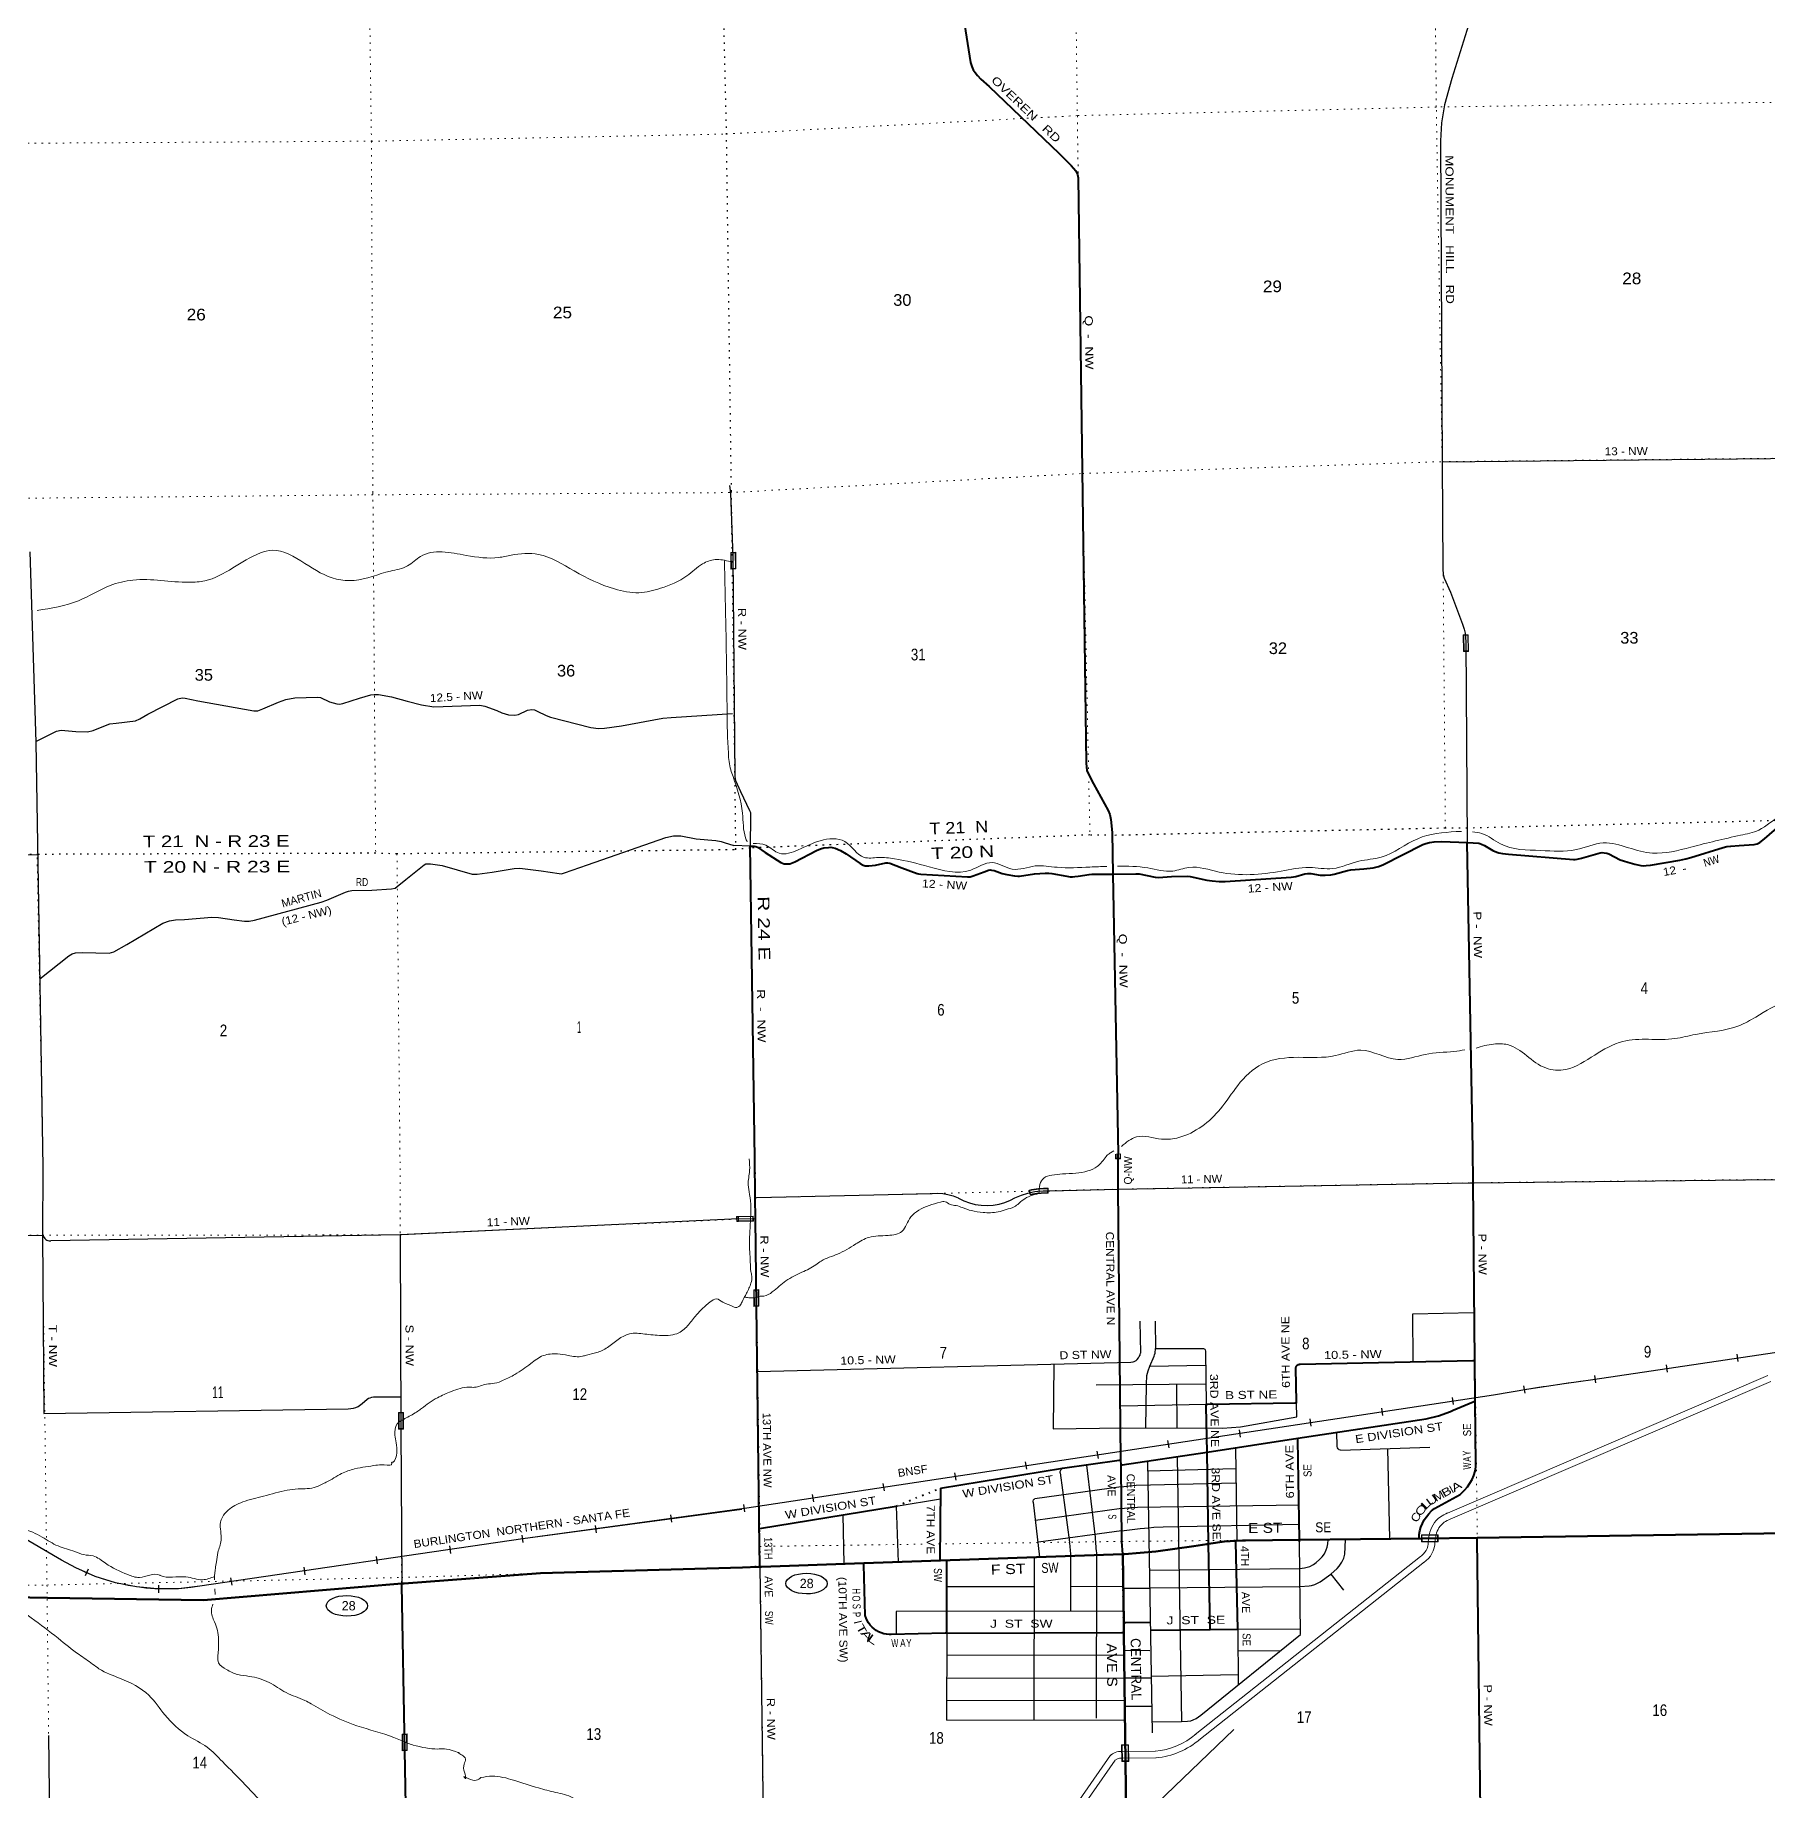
# Model space of a CAD drawing. Header units: feet. Extents: x 248627 to 501257, y -181930 to 5472.
# Drawn here: x 270302 to 296283, y -99428 to -73098 of the extents above; entities that cross this region are included whole.
import ezdxf
from ezdxf.enums import TextEntityAlignment as Align

# ---------------------------------------------------------------- set-up
doc = ezdxf.new("R2010")
doc.units = ezdxf.units.FT
doc.header["$LTSCALE"] = 70
doc.linetypes.add('DOTTED', pattern=[1.5, 0.3, -1.2])
for name, color, linetype, lineweight in [('17', 7, 'Continuous', 25), ('23', 7, 'Continuous', 70), ('26', 7, 'Continuous', 40), ('27', 7, 'Continuous', 40), ('29', 7, 'Continuous', 25), ('31', 7, 'Continuous', 13), ('34', 7, 'Continuous', 25), ('39', 7, 'Continuous', 13), ('59', 7, 'Continuous', 13), ('6', 7, 'DOTTED', 25), ('61', 7, 'Continuous', 13), ('7', 7, 'DOTTED', 13)]:
    doc.layers.add(name, color=color, linetype=linetype, lineweight=lineweight)
doc.layers.add('30', color=7, linetype='Continuous')

msp = doc.modelspace()

# ---------------------------------------------------------------- linework, layer by layer
at = {"layer": '17'}
for centre in [(281867.62, -96318.67), (274976.97, -96652.49)]:
    msp.add_ellipse(centre, major_axis=(-309.24, 1), ratio=0.500121, dxfattribs=at)
at = {"layer": '23'}
for p, q in [((291924.54, -95633.9), (297257.02, -95552.39)), ((282728.51, -96012.8), (286612.86, -95878.69)), ((286625.59, -96902.9), (286612.86, -95878.69)), ((286627.45, -97053.03), (286625.59, -96902.9))]:
    msp.add_line(p, q, dxfattribs=at)
for points in [[(286612.86, -95878.69), (286634.92, -95877.93), (287106.15, -95836.66), (287673.55, -95755.69), (287869.01, -95727.73), (287896.94, -95723.31)], [(287896.94, -95723.31), (288134.89, -95685.64), (288305.55, -95676.71)], [(288305.55, -95676.71), (288403.72, -95671.57), (288450.31, -95672), (289260.9, -95663.11)], [(289260.9, -95663.11), (291089.12, -95643.06), (291924.54, -95633.9)], [(275797.89, -96319.73), (275834.25, -96316.69), (277879.99, -96165.26), (280909, -96078.18)], [(280909, -96078.18), (281143.76, -96067.51), (281173.05, -96066.5)], [(281173.05, -96066.5), (281193.76, -96065.78), (282728.51, -96012.8)], [(265182.44, -96405.54), (269959.07, -96520.69), (270485.88, -96533.39), (272826.62, -96568.35), (275797.89, -96319.73)], [(286676.86, -101030.06), (286651.48, -98987.16), (286627.45, -97053.03)]]:
    msp.add_lwpolyline(points, dxfattribs=at)
at = {"layer": '26'}
for p, q in [((281093.59, -89945.27), (281024.79, -85260.99)), ((286462.34, -85680.09), (286540.15, -89875.61)), ((281098.92, -90531.73), (281093.59, -89945.27)), ((286539.58, -90404.3), (286540.08, -89939.95)), ((286540.08, -89939.95), (286540.15, -89877.12)), ((281101.76, -90843.91), (281098.92, -90531.73)), ((281118.7, -92160.64), (281101.76, -90843.91)), ((287896.94, -95723.31), (287873.53, -94346.09)), ((283878.36, -94885.96), (283867.67, -95971.55)), ((281161.59, -95493.76), (283213.29, -95156.77)), ((289261.41, -95693.26), (289260.9, -95663.11)), ((283972.28, -97061.37), (283970.45, -95970.81)), ((287023.68, -97018.24), (287918.77, -97007.53))]:
    msp.add_line(p, q, dxfattribs=at)
at = {"layer": '26', "linetype": 'DOTTED'}
msp.add_line((283213.29, -95156.77), (283878.36, -94885.96), dxfattribs=at)
at = {"layer": '26'}
for points in [[(284121.45, -72205.18), (284329.07, -73508.8), (284348.92, -73569.07), (284368.76, -73617.28), (284397.1, -73656.98), (284430.55, -73703.64), (284479.29, -73756.23), (284604.13, -73868.9), (285658.06, -74874.27), (285838.21, -75052.18), (285906.23, -75131.58), (285932.79, -75186.07), (285940.24, -75238.25), (286062.56, -84016.71), (286072.46, -84127.37), (286092.35, -84170.8), (286172.66, -84323.87), (286389.99, -84723.3), (286415.15, -84787.06), (286430.04, -84861.61), (286450.13, -85055.57), (286462.34, -85680.09)], [(291776.94, -85205.42), (291948.4, -85217.26), (291966.1, -85221.6), (291988.51, -85229.08), (292035.52, -85252.36), (292157.87, -85325.02), (292220.25, -85352.61), (292250.02, -85362.4), (292303.57, -85372.37), (292393.96, -85382.54), (293366.38, -85460.37), (293391.32, -85460.22), (293423.7, -85456.48), (293487.07, -85442.68), (293768.13, -85360.47), (293796.04, -85356.8), (293828.42, -85359.29), (293867.02, -85365.52), (293883.21, -85370.5), (293899.34, -85376.87), (294069.77, -85463.22), (294117.95, -85482.02), (294183.95, -85501.96), (294286.28, -85528.83), (294376.96, -85548.06), (294410.59, -85553.05), (294455.89, -85552.78), (294522.66, -85546.82), (294962.65, -85469.62), (295051.29, -85450.25), (295129.39, -85429.17), (295611.05, -85282.66), (295667.35, -85267.09), (295728.11, -85258.98), (295850.56, -85252.6), (296078.04, -85233.51), (296120.37, -85225.34), (296142.79, -85216.62), (296160.22, -85205.41), (296234.14, -85150.93), (296491.46, -84925.05)], [(281024.79, -85260.99), (281083.56, -85258.54), (281106.85, -85264.13), (281132.26, -85274.91), (281249.31, -85354.92), (281481.13, -85502.94), (281534.26, -85523.16), (281555.68, -85526.89), (281590.13, -85526.89), (281617.14, -85525.03), (281643.22, -85517.57), (281695.23, -85494.62), (282018.82, -85323.39), (282075.29, -85301.4), (282127.43, -85286.49), (282198.2, -85279.04), (282233.59, -85277.18), (282252.3, -85278.52), (282296.91, -85292.08), (282375.13, -85325.63), (282464.74, -85374.7), (282674.05, -85519.43), (282718.75, -85545.52), (282748.54, -85552.98), (282778.34, -85556.7), (282802.55, -85556.7), (282903.26, -85544.68), (283055.84, -85510.11), (283074.46, -85510.11), (283088.52, -85512.83), (283117.29, -85517.57), (283298.39, -85584.95), (283524.75, -85670.81), (283548.44, -85675.97), (283580.1, -85681.56), (284282.22, -85720.7), (284322.36, -85719.07), (284366.96, -85707.66), (284532.97, -85646.53), (284597.9, -85621.93), (284622.11, -85616.34), (284640.73, -85618.21), (284679.84, -85627.52), (284800.34, -85669.28), (284869.81, -85685.29), (284985.27, -85707.66), (285037.42, -85709.52), (285062.06, -85710.23), (285287.73, -85677.57), (285444.35, -85662.93), (285499.68, -85663.27), (285544.92, -85668.52), (285771.68, -85712.05), (285819.16, -85717.91), (285857.8, -85718.84), (285889.93, -85716.98), (285943.49, -85710.6), (286106.43, -85685.3), (286146.98, -85680.4), (286462.34, -85680.09)], [(286462.34, -85680.09), (286807.88, -85673.15), (286854.64, -85675.98), (287094.89, -85726.29), (287146.79, -85730.62), (287342.57, -85716.65), (287574.86, -85707.96), (287622.88, -85713.26), (287871.43, -85770.31), (287950.66, -85782.21), (288056.81, -85791.52), (288146.79, -85788.88), (289135.96, -85726.82), (289204.05, -85715.13), (289341.87, -85676), (289384.7, -85668.54), (289427.54, -85670.4), (289571.88, -85693.95), (289602.6, -85696.49), (289643.57, -85696.49), (289729.24, -85689.04), (289781.84, -85681.7), (289980.67, -85623.82), (290026.95, -85614.5), (290222.72, -85600.52), (290363.39, -85584.68), (290406.22, -85575.37), (290442.24, -85563.97), (290506.79, -85538.1), (291108.34, -85236.2), (291155.84, -85219.44), (291207.98, -85206.39), (291280.62, -85195.21), (291390.5, -85189.62), (291776.94, -85205.42)], [(291860.08, -89809.3), (291774.92, -85205.45), (291776.94, -85205.42)], [(291863.16, -90308.98), (291863.15, -90307.9), (291860.08, -89809.3)], [(289235, -94138.92), (291156.63, -93846.52), (291342.28, -93801.63), (291522.22, -93737.58), (291564.01, -93719.58), (291863.54, -93592.4), (291893.53, -93579.67), (291887.91, -92975.46), (291863.16, -90308.98)], [(286583.5, -94542.39), (286582.68, -94465.09), (286539.58, -90404.3)], [(281173.05, -96066.5), (281168.43, -96025.77), (281164.9, -95761.53), (281118.67, -92160.66)], [(287873.53, -94346.09), (287861.96, -93665.2), (287861.38, -93630.84), (287886.54, -93630.44), (289190.07, -93609.93), (289215.04, -93609.54), (289214.68, -93586.38), (289206.98, -93091.99), (289206.72, -93086.11), (289207.07, -93080.24), (289208.04, -93074.43), (289209.61, -93068.76), (289211.76, -93063.29), (289214.47, -93058.07), (289217.72, -93053.16), (289221.45, -93048.62), (289225.65, -93044.49), (289230.25, -93040.83), (289235.21, -93037.66), (289240.47, -93035.03), (289245.98, -93032.97), (289251.67, -93031.49), (289257.49, -93030.62), (289263.37, -93030.36), (289268.54, -93030.64), (291860.15, -92976.05), (291887.91, -92975.46)], [(291052.19, -95643.01), (291052.19, -95642.95), (291055.77, -95584.71), (291065.42, -95527.16), (291081.03, -95470.93), (291102.43, -95416.65), (291129.39, -95364.9), (291161.62, -95316.25), (291198.75, -95271.23), (291240.38, -95230.35), (291286.06, -95194.04), (291666.34, -94981.06), (291686.38, -94964.76), (291734.54, -94919.39), (291777.7, -94869.23), (291815.38, -94814.84), (291847.17, -94756.8), (291872.72, -94695.76), (291891.74, -94632.39), (291899.19, -94592.99), (291902.76, -94574.15), (291902.47, -94542.99), (291893.53, -93579.67)], [(287873.53, -94346.09), (287874.07, -94346.01), (289235, -94138.92)], [(289260.9, -95663.11), (289235.39, -94162.15), (289235, -94138.92)], [(283878.36, -94885.96), (285707.05, -94586.16), (286557.2, -94468.62), (286582.68, -94465.09)], [(286583.5, -94542.39), (286602.83, -94539.45), (287873.53, -94346.09)], [(286610.59, -95878.05), (286595.65, -95687.15), (286583.5, -94542.39)], [(287918.77, -97007.53), (287918.33, -96981.59), (287896.94, -95723.31)], [(287918.77, -97007.53), (288336.02, -97002.54), (288306.01, -95696.73), (288305.55, -95676.71)], [(291991.07, -100940.77), (291924.85, -95658.9), (291924.54, -95633.9)], [(283972.28, -97061.37), (283947.76, -97062), (283136.43, -97082.71), (283106.79, -97082.61), (283066.14, -97078.8), (283026.11, -97070.75), (282987.14, -97058.57), (282949.66, -97042.38), (282914.08, -97022.36), (282880.79, -96998.73), (282850.14, -96971.75), (282822.49, -96941.71), (282798.12, -96908.95), (282777.32, -96873.82), (282760.3, -96836.71), (282747.25, -96798.03), (282729.12, -96038.12), (282728.51, -96012.8)], [(275844.32, -98824.65), (275798.35, -96344.8), (275797.89, -96319.73)], [(283972.28, -97061.37), (283972.28, -97062.51), (286597.45, -97053.14), (286627.45, -97053.03)], [(286625.59, -96902.9), (286657.22, -96902.52), (287019.96, -96898.09)], [(275899.49, -101842.73), (275894.82, -101549.39), (275844.32, -98824.65)]]:
    msp.add_lwpolyline(points, dxfattribs=at)
at = {"layer": '29'}
for p, q in [((281024.79, -85260.99), (280780.24, -85251.48)), ((291881.1, -90308.78), (296930.08, -90251.57)), ((275773.31, -91090.38), (275787, -94001.6)), ((280849.57, -90851.55), (281101.76, -90843.91)), ((286866.87, -92385.58), (286874.73, -92862.35)), ((287847.85, -92834.27), (287861.54, -93640.2)), ((281129.47, -93136.26), (286729.79, -92998.73)), ((287016.52, -93060.18), (287851.13, -93043.6)), ((286210.17, -93336.08), (287853.46, -93323.67)), ((286953.17, -93983.05), (286963.77, -93330.39)), ((287417.91, -93331.68), (287422.47, -93983.01)), ((275374.09, -93520.18), (275783.04, -93520.4)), ((286577.44, -93651.03), (287864.97, -93630.78)), ((275787, -94001.6), (275797.89, -96319.8)), ((286981.65, -94489.86), (287050.76, -98556.88)), ((287424.29, -94423.73), (287491.66, -98387.15)), ((288297.85, -94282.34), (288321.46, -95671.61)), ((289873.37, -94316.86), (291213.52, -94271.58)), ((290580.79, -94292.22), (290608.09, -95648.34)), ((285670.94, -94659.96), (285810.54, -95695.8)), ((286068.27, -94544.77), (286195.18, -95622.33)), ((286980.44, -94627.9), (288299.09, -94593.99)), ((283213.29, -95156.77), (283876.77, -95047.79)), ((286586.22, -94867.05), (285293.06, -95045.85)), ((286812.74, -94843.56), (288304.11, -94809.6)), ((282410.96, -95288.55), (282428.98, -96023.14)), ((283213.38, -95157.29), (283240.77, -95996.46)), ((285264.3, -95097.55), (285361.54, -95923.17)), ((286592.75, -95193.61), (285302.17, -95372.05)), ((286829.98, -95173.66), (289254.25, -95137.88)), ((286588.64, -95527.87), (285345.59, -95699.74)), ((287217.14, -95466.88), (289259.93, -95425.92)), ((285282.42, -95927.92), (285274.26, -98369.84)), ((285833.21, -96734.9), (285832.93, -95916.07)), ((286217.75, -95894.22), (286209.59, -98336.14)), ((287011.84, -96117.87), (289265.37, -96092.5)), ((285284.35, -96366.76), (283967.06, -96368.7)), ((286618.66, -96364.79), (285836.2, -96365.95)), ((287011.09, -96382.02), (289268.05, -96363.31)), ((289728.55, -96175.73), (289918.66, -96419.36)), ((287014.03, -96393.72), (286618.92, -96391.76)), ((286622.45, -96730.89), (283209.95, -96735.92)), ((283209.95, -96735.92), (283211.68, -97079.07)), ((283971, -97061.02), (283966.64, -98366.66)), ((288336.02, -97002.54), (289274.35, -96998.78)), ((288336.02, -97002.54), (288339.1, -97832.65)), ((286626.09, -97394.43), (283970.23, -97398.35)), ((287016.27, -97326.41), (286621.16, -97324.45)), ((288341.24, -97322.98), (288975.12, -97325.32)), ((286659.65, -97736.37), (283970.25, -97740.34)), ((287034.76, -97737.07), (286639.65, -97735.11)), ((288335.75, -97687.75), (287034.83, -97713.25)), ((286637.24, -98072.84), (283967.67, -98076.77)), ((287046.66, -98164.15), (286634.27, -98162.1)), ((286642.16, -98368.63), (283972.82, -98372.57)), ((287049.19, -98393.74), (287491.66, -98387.15)), ((286876.28, -99850.7), (288277.03, -98508.39))]:
    msp.add_line(p, q, dxfattribs=at)
for points in [[(292669.64, -70146.18), (291543.05, -73748.16), (291432.59, -74142.67), (291389.59, -74415.01), (291376.26, -74683.31), (291399.16, -79506.41), (291406.41, -81102.32), (291414.81, -81184.34), (291431.13, -81243.08), (291526.31, -81453.12), (291705.22, -81929.5), (291730.78, -82006.37), (291745, -82068.45), (291751.06, -82130.66), (291755.34, -82195.2), (291774.92, -85205.45)], [(291399.1, -79494.37), (296809.8, -79440.2), (302109.02, -79225.62), (302851.83, -79204.99), (303063.59, -79203.18), (303316.99, -79194.81), (304772.99, -79121.3), (307458.28, -79012.06), (311902.92, -78860.56)], [(280713.37, -79850.23), (280728.44, -79967.8), (280765.41, -80920.63), (280791.48, -84214.65), (280797.78, -84252.51), (280804.38, -84275.45), (280876.85, -84439.49), (281013.21, -84723.47), (281026.85, -84757.21), (281030.43, -84817.7), (281024.79, -85260.99)], [(270222.1, -80845.05), (270312.43, -83698.99), (270418.81, -90072.89)], [(270312.11, -83688.76), (270621.07, -83537.57), (270692.44, -83520.53), (270914.1, -83541.43), (271087.61, -83545.98), (271171.52, -83527.63), (271355.62, -83448.54), (271419.66, -83428.22), (271518.2, -83416.01), (271805.51, -83379.65), (271873.59, -83352.51), (271991.38, -83282.44), (272443.13, -83050.66), (272504.06, -83037.07), (272553.72, -83043.02), (272739.4, -83082.54), (273582.59, -83229.11), (273643.1, -83228.44), (273715.02, -83199.03), (273953.18, -83099.04), (274059.21, -83060.21), (274193.86, -83037.23), (274535.85, -83026.22), (274580.39, -83032.87), (274715.89, -83095.98), (274824.17, -83125.39), (274866.2, -83129.6), (274915.47, -83121.22), (275166, -83043.18), (275336.95, -82988.71), (275387.39, -82986.6), (275450.43, -82986.6), (275644.67, -83020.12), (275881.01, -83085.04), (276097.11, -83142.22), (276278.6, -83169.74), (276971.95, -83144.32), (277045.23, -83158.57), (277223.27, -83228.37), (277299.8, -83262.09), (277400.67, -83291.53), (277493.83, -83294.8), (277547.78, -83287.32), (277684.05, -83221.66), (277749.53, -83211.62), (277787.36, -83217.92), (277827.15, -83237.67), (277962.82, -83300.04), (278031.14, -83327.28), (278635.39, -83479.25), (278749.87, -83495.51), (278840.84, -83492.34), (279093.92, -83454.48), (279712.38, -83339.89), (279838.92, -83331.02), (280755.73, -83272.03)], [(270371.69, -87249.64), (270805.91, -86902.95), (270856.44, -86872.81), (270906.88, -86860.2), (271012.57, -86855.7), (271411.25, -86864.4), (271481.38, -86846.86), (271677.12, -86735.43), (272214.05, -86414.38), (272314.37, -86378.3), (272407.39, -86363.91), (272539.54, -86360.94), (272949.62, -86324.81), (273050.46, -86330.26), (273284.22, -86364.17), (273441.35, -86384.93), (273508.6, -86384.93), (273592.19, -86367.73), (274592.85, -86097.79), (274677.05, -86069.5), (274954.47, -85949.63), (275000.7, -85934.91), (275049.43, -85926.26), (275349.24, -85921.9), (275644.81, -85901.51), (275698.41, -85888.64), (275732.04, -85865.51), (275860.27, -85759.63), (276137.12, -85542.46), (276160.75, -85524.84), (276228, -85524.84), (276404.93, -85552.63), (276854.26, -85678.35), (276929.88, -85679.71), (277154.92, -85652.3), (277484.73, -85594.23), (277570.69, -85589.94), (277889.19, -85629.54), (278157.22, -85672.05), (278195.05, -85674.15), (278239.82, -85662.64), (278582.32, -85539.02), (279756.21, -85129.83), (279872.09, -85106.36), (279981.28, -85104.43), (280211.34, -85151.35), (280509.48, -85173.15), (280586.62, -85188.37), (280633.86, -85204.09), (280780.24, -85251.48)], [(265101.43, -90135.66), (265049.97, -85537.03), (270331.14, -85383.59)], [(265101.43, -90135.66), (265078.2, -91114.4), (270412.21, -91094.63)], [(270418.81, -90072.89), (270412.21, -91094.63), (270430.55, -93767.65), (274995.74, -93696.28)], [(286539.58, -90404.3), (291817.4, -90309.5), (291856.1, -90309.06), (291863.16, -90308.98)], [(281098.92, -90531.73), (281123.92, -90531.14), (283749.65, -90469.65), (283829.56, -90466.32), (283909.38, -90471.36), (283988.23, -90484.72), (284065.26, -90506.24), (284139.61, -90535.7), (284146.02, -90538.68), (284226.49, -90578.61), (284310.69, -90609.91), (284397.71, -90632.24), (284486.58, -90645.35), (284576.33, -90649.1), (284665.99, -90643.45), (284754.56, -90628.45), (284841.08, -90604.28), (284924.6, -90571.2), (284992.93, -90536.13), (285091.65, -90493.62), (285188.24, -90463.55), (285246.67, -90449.21), (285293.57, -90440.59), (285338.55, -90434.84), (285417.03, -90430.05), (285490.6, -90428.87)], [(285490.63, -90428.87), (285515.63, -90428.28), (286539.58, -90404.3)], [(270412.21, -91094.63), (270445.86, -91143.42), (270452.43, -91150.26), (270464.47, -91160.67), (270478.15, -91168.88), (270492.92, -91174.08), (270509.9, -91177.64), (270535.84, -91178.97)], [(280849.57, -90851.55), (275773.31, -91090.38), (270535.84, -91178.97)], [(287093.71, -92385.35), (287100.09, -92795.16), (287801.25, -92792.23)], [(290965.42, -92983.53), (290960.76, -92276.21), (291870.27, -92252.4)], [(286729.79, -92998.73), (286764.97, -92992.54), (286783.13, -92986.13), (286809.83, -92972.24), (286827.45, -92958.35), (286846.14, -92934.84), (286857.89, -92915.61), (286868.57, -92894.24), (286872.31, -92882.49), (286874.73, -92862.35)], [(287016.52, -93060.18), (287081.64, -92908.13), (287088.05, -92888.9), (287093.39, -92862.18), (287100.09, -92795.16)], [(287801.25, -92792.23), (287822.56, -92794.32), (287831.63, -92797), (287838.04, -92801.27), (287844.45, -92811.96), (287847.85, -92834.27)], [(285576.23, -93029.28), (285565.14, -94000.37), (286605.43, -93984.86)], [(286963.77, -93330.39), (286972.7, -93199.84), (286980.18, -93164.58), (286989.79, -93129.32), (287016.52, -93060.18)], [(274995.74, -93696.28), (275034.33, -93693.48), (275075.38, -93688.27), (275112.59, -93678.7), (275144.33, -93664.18), (275206.73, -93615.99), (275282.25, -93552.47), (275302.5, -93540.16), (275326.03, -93531.66), (275352.3, -93523.19), (275374.09, -93520.18)], [(286605.43, -93984.86), (288103.82, -93990.73), (288375.7, -93968.54), (289218.27, -93816.99), (289215.07, -93611.38)], [(289873.37, -94316.86), (289853.51, -94312.11), (289838.56, -94299.29), (289830.01, -94284.33), (289823.6, -94260.82), (289819.33, -94049.24)], [(285670.94, -94659.96), (285672.16, -94638.02), (285679.64, -94618.79), (285687.11, -94607.03), (285703.13, -94587.8)], [(285264.3, -95097.55), (285265.24, -95082.55), (285272.72, -95062.25), (285282.33, -95051.56), (285293.06, -95045.85)], [(286586.22, -94867.05), (286708.69, -94850.67), (286812.74, -94843.56)], [(286592.75, -95193.61), (286723.64, -95178.73), (286829.98, -95173.66)], [(286588.64, -95527.87), (286870.49, -95493.96), (287000.79, -95482.21), (287077.69, -95474.73), (287217.14, -95466.88)], [(287779.64, -98294.22), (289275.17, -97081.44), (289261.41, -95693.26)], [(289265.37, -96092.5), (289335.51, -96083.83), (289412.41, -96062.46), (289467.95, -96034.67), (289510.67, -96004.75), (289561.94, -95959.87), (289598.25, -95919.27), (289632.43, -95872.25), (289658.06, -95814.54), (289673.01, -95773.94), (289685.83, -95720.51), (289687.96, -95662.81)], [(289728.55, -96175.73), (289826.81, -96092.38), (289854.58, -96056.04), (289893.03, -95998.34), (289922.93, -95936.36), (289937.88, -95876.52), (289948.56, -95660.67)], [(281168.76, -96050.77), (281168.78, -96052.07), (281234.02, -100995.36)], [(289268.05, -96363.31), (289406, -96355.25), (289440.18, -96348.84), (289491.44, -96331.74), (289568.34, -96291.13), (289728.55, -96175.73)], [(287491.66, -98387.15), (287581.77, -98382.33), (287629.29, -98374.85), (287664, -98364.17), (287710.45, -98340.66), (287779.64, -98294.22)], [(270502.81, -98596.97), (270536.24, -101591.6), (270597.79, -106994.19), (270665.58, -112224.95), (270721.12, -117570.04), (270745.9, -121978.2)]]:
    msp.add_lwpolyline(points, dxfattribs=at)
for centre, radius, start, end in [((284198.6, -95970.93), 1635.25, 1.92264, 9.68617), ((290538.53, -95398.66), 4349.1, 182.94791, 186.54275)]:
    msp.add_arc(centre, radius, start, end, dxfattribs=at)
at = {"layer": '31'}
for p, q in [((280731.89, -80854.21), (280806.88, -80853.61)), ((280733.88, -81104.21), (280731.89, -80854.21)), ((280770.38, -80978.91), (280769.99, -80978.91)), ((291715.55, -82091.53), (291790.53, -82089.98)), ((291720.73, -82341.48), (291715.55, -82091.53)), ((291755.63, -82215.73), (291755.24, -82215.73)), ((280848.47, -90812.83), (280818.39, -90813.3)), ((280818.39, -90813.3), (280822.41, -90888.19)), ((280847.32, -90812.59), (281070.19, -90807.15)), ((281070.19, -90807.15), (281072.02, -90882.13)), ((280850.13, -90887.48), (280822.41, -90888.19)), ((281072.02, -90882.13), (280850.25, -90887.54)), ((275824.77, -93751.59), (275824.77, -94001.59)), ((275824.77, -94001.59), (275749.77, -94001.59))]:
    msp.add_line(p, q, dxfattribs=at)
for points in [[(280806.88, -80853.61), (280808.89, -81103.61), (280733.88, -81104.21)], [(291790.53, -82089.98), (291795.72, -82339.93), (291720.73, -82341.48)], [(275749.77, -94001.59), (275749.77, -93751.59), (275824.77, -93751.59)]]:
    msp.add_lwpolyline(points, dxfattribs=at)
for points in [[(280741.81, -81096.15), (280739.94, -80862.14), (280798.94, -80861.66), (280800.83, -81095.67)], [(291728.55, -82333.32), (291723.71, -82099.35), (291782.7, -82098.13), (291787.55, -82332.1)], [(280829.98, -90879.99), (280826.83, -90821.16), (280848.59, -90820.82), (280849.92, -90879.48)], [(280850.05, -90879.54), (280847.51, -90820.58), (281062.39, -90815.34), (281063.83, -90874.33)], [(275757.77, -93993.59), (275757.77, -93759.59), (275816.77, -93759.59), (275816.77, -93993.59)]]:
    msp.add_lwpolyline(points, close=True, dxfattribs=at)
at = {"layer": '34', "lineweight": 13}
for p, q in [((312080.86, -90519.09), (293659.99, -93259.43)), ((292168.22, -93490.74), (280893.32, -95198.06)), ((272771.59, -96357.54), (272771.61, -96359.55))]:
    msp.add_line(p, q, dxfattribs=at)
at = {"layer": '34'}
for p, q in [((295837.88, -92989.53), (295821.6, -92880.12)), ((293703.37, -93307.07), (293687.09, -93197.66)), ((294777.72, -93149.88), (294761.45, -93040.47)), ((292644.28, -93464.66), (292625.27, -93355.69)), ((290511.06, -93798.43), (290494.5, -93689.06)), ((291570.8, -93635.32), (291554.24, -93525.95)), ((289437.12, -93958.41), (289420.56, -93849.05)), ((287303.45, -94281.51), (287286.89, -94172.14)), ((288377.39, -94121.52), (288360.83, -94012.16)), ((285169.77, -94604.6), (285153.21, -94495.24)), ((286243.71, -94444.62), (286227.15, -94335.25)), ((284110.04, -94767.71), (284093.48, -94658.35)), ((281976.36, -95090.81), (281959.8, -94981.45)), ((283036.09, -94927.7), (283019.53, -94818.33)), ((279826.18, -95286.27), (279841.26, -95398.37)), ((280944.43, -95244.53), (280927.87, -95135.17)), ((278700.63, -95446.84), (278715.71, -95558.94)), ((276514.74, -95753.84), (276531.12, -95865.76)), ((277599.22, -95592.38), (277615.6, -95704.29)), ((271097.56, -96101.38), (271052.67, -96205.21)), ((274331.27, -96073.51), (274347.66, -96185.42)), ((275415.75, -95912.04), (275432.13, -96023.96)), ((272150.74, -96342.73), (272151.96, -96455.83)), ((273232.28, -96231.71), (273248.67, -96343.62))]:
    msp.add_line(p, q, dxfattribs=at)
for points in [[(280905.75, -95193.47), (292168.04, -93489.65), (292697.56, -93397.28), (293226.25, -93317.56), (293659.83, -93258.34), (312054.29, -90521.93)], [(280898.8, -95195.64), (277614.86, -95649.21), (272769.01, -96358.66), (272453.37, -96395.28), (272135.59, -96398.73), (271819.21, -96368.93), (271507.65, -96306.22), (271204.37, -96211.3), (270912.68, -96085.19), (270696.31, -95966.69), (268729.73, -94820.43)]]:
    msp.add_lwpolyline(points, dxfattribs=at)
at = {"layer": '34', "lineweight": 13}
for points in [[(270696.86, -95965.71), (268755.21, -94833.98), (268759.27, -94835.94)], [(280896.09, -95206.76), (277614.7, -95648.1), (272768.86, -96357.54)]]:
    msp.add_lwpolyline(points, dxfattribs=at)
for centre, radius, start, end in [((297618.97, -123717.78), 30714.57, 97.40578, 100.22211), ((272261.67, -93365.25), 3034.97, 238.96277, 279.62006)]:
    msp.add_arc(centre, radius, start, end, dxfattribs=at)
at = {"layer": '39'}
for p, q in [((286477.45, -89829.86), (286400.53, -89874.01)), ((280885.74, -92122.23), (280865.64, -92154.11)), ((296282.63, -93198.96), (291477.69, -95260.9)), ((296328.29, -93288.18), (291517.13, -95352.79)), ((291206.43, -95589.18), (291190.69, -95692.67)), ((291307.93, -95588.72), (291290.69, -95692.57)), ((291073.9, -95914.49), (287697.8, -98581.46)), ((291135.89, -95992.96), (287750.41, -98667.33)), ((272996.11, -96397.06), (273001.27, -96480.57)), ((286426.62, -98893.96), (285319.23, -100480.24)), ((286497.89, -98966.58), (285401.23, -100537.48)), ((287111.05, -98934.5), (286584.21, -98937.3)), ((286594.36, -98837.89), (286591.74, -98837.91)), ((287102.71, -98834.55), (286592.2, -98837.62))]:
    msp.add_line(p, q, dxfattribs=at)
for centre, radius, start, end in [((291860.25, -96108.47), 929.89, 114.21311, 121.67386), ((291609.64, -95647.99), 407.48, 125.48085, 171.70177), ((291609.65, -95647.99), 307.48, 125.48148, 168.88487), ((291860.25, -96108.47), 829.89, 114.21335, 121.36389), ((290921.59, -95692.92), 269.1, 303.03654, 0.05451), ((290921.59, -95692.92), 369.1, 303.03654, 0.05451), ((286987.37, -97732.67), 1107.08, 275.70909, 310.36134), ((286987.37, -97732.67), 1207.08, 275.70908, 310.36134), ((286574.91, -99053.44), 216.52, 85.41919, 136.02434), ((286574.9, -99053.44), 116.52, 85.41858, 130.33028)]:
    msp.add_arc(centre, radius, start, end, dxfattribs=at)
for points in [[(280724.49, -80993.26), (280495.73, -80962.54), (280310.35, -81026.3), (280075.29, -81207.05), (279678.67, -81393.08), (279355.96, -81459.93), (278987.96, -81402.48), (278384.19, -81133.79), (277847.21, -80884.67), (277439.28, -80895.89), (277251.68, -80931.53), (276766.7, -80899.12), (276080.08, -80916.53), (275887.15, -81056.74), (275629.16, -81135.15), (275084.77, -81274.08), (274818.02, -81254.04), (274345.78, -81020.51), (273855.61, -80823.29), (273680.16, -80862.86), (272846.86, -81281.46), (272610.69, -81303.41), (271768.19, -81269.76), (271425.4, -81352.85), (270950.29, -81579.69), (270331.03, -81724.75)], [(280636.47, -80982.46), (280657.97, -81930.25), (280676.7, -83229.41), (280695.64, -83867.9), (280731.69, -84114.88), (280766.8, -84215.49)], [(280766.8, -84215.49), (280907.75, -84767.72), (280954.02, -85134.77), (280977.74, -85195.57)], [(291852.98, -85044.51), (291993.96, -85069.8), (292273.25, -85226.84), (292876.88, -85325.38), (293408.01, -85312.36), (293814.49, -85210.57), (294191.44, -85283.96), (294552.32, -85363.59), (295126.71, -85275.67), (295873.39, -85097.08), (296144.89, -85019.17), (296476.82, -84803.85), (296924.55, -84629.2), (297204.8, -84466.8), (297481.27, -84573.66), (298056.43, -84787.08), (298541.33, -84915.3), (298883.36, -84826.42), (299122.13, -84849.39), (299403.89, -84907.96), (299872.14, -84879.7), (300275.38, -84828.18), (300612.16, -84916.17), (300912.87, -85022.7), (301399.31, -85247.34), (302018.36, -85426.03), (302620.86, -85454.26), (303294.16, -85487.59), (304057.7, -85352.98), (304399.74, -85264.09), (304675.27, -85186.13), (305129.91, -85190.19), (305613.11, -85211.96), (306057.64, -85216.15), (306558.19, -85185.45), (307027.25, -85207.4), (307513.72, -85307.48), (307641.59, -85339.01)], [(286531.2, -85559.67), (286985.81, -85587.76), (287360.29, -85633.05), (287601.88, -85579.65), (288055.52, -85648.01), (288986.65, -85633.74), (289408.04, -85579.98), (289759.82, -85595.44), (290150.01, -85485.83), (290486.43, -85425.15), (291031.54, -85148.77), (291607.65, -85042.74), (291686.91, -85038.28)], [(281069.41, -85220.82), (281258.86, -85247.28), (281458.77, -85367.2), (281744.82, -85315.22), (282073.96, -85178.29), (282443.89, -85191.5), (282730.53, -85428.81), (282942.68, -85430.03), (283187.44, -85448.91), (283704.53, -85568.67), (284329.6, -85618.71), (284651.05, -85505.99), (284951.63, -85604.49), (285296.36, -85557.76), (285625.98, -85577.53), (286116.85, -85573.08), (286370.12, -85563.63)], [(302411.73, -88280.8), (302381.09, -88276.09), (301978.1, -88090.54), (301723.69, -88099.91), (300964.37, -87993.39), (300503.1, -87700.11), (299961.96, -87592.72), (299588.28, -87471.07), (299182.25, -87347.84), (298184.91, -87391.1), (297652.59, -87329.8), (297126.27, -87517.54), (296567.85, -87593.2), (296100.78, -87822.35), (295848.33, -87954.25), (295197.83, -88083.36), (294889.72, -88145.68), (294106.55, -88190.14), (293687.54, -88392.54), (293252.56, -88607.21), (292951.22, -88587.07), (292379.94, -88236.98), (292169.68, -88227.69), (291906.21, -88287.27)], [(291740.02, -88315.13), (291575.45, -88337.98), (291145.85, -88383.81), (290734.92, -88459.54), (290177.11, -88320.22), (289798.59, -88401.55), (289241.39, -88426.96), (288705.55, -88524.42), (288332.97, -88850.77), (288075.87, -89197.7), (287450.42, -89629.84), (287192.19, -89653.33), (286817.91, -89620.09), (286590.33, -89761.94)], [(281009.5, -89947.78), (281013.95, -90126.09), (280993.05, -90337.91), (281013.46, -90482.64), (281032.66, -90679.77), (281027.43, -90884.28)], [(286358.54, -89915.49), (286227.74, -90062.47), (286087.65, -90131.04), (285906.67, -90163.95), (285705.19, -90175.01), (285548.19, -90193.46), (285423.85, -90237.62), (285351.74, -90469.25)], [(286358.54, -89915.49), (286382.18, -89888.88), (286404.73, -89878.92)], [(285351.74, -90469.25), (285114.36, -90564.53), (284982.9, -90669.23), (284859.81, -90709.88), (284740.75, -90745.06), (284514.8, -90753.18), (284340.26, -90726.12), (284207.67, -90681.47), (284110.25, -90650.35), (284022.47, -90633.18), (283945.2, -90592.03), (283874.73, -90599.13), (283549.94, -90720.8), (283432.53, -90821.26), (283298.76, -91036.77), (283090, -91098.3), (282802.08, -91126.77), (282606.01, -91226.38), (282334.12, -91377.48), (282089.72, -91481.84), (282007.94, -91539.46), (281799.93, -91649.33), (281559.95, -91777.79), (281354.87, -91946.03), (281228.76, -92006.33), (281156.28, -92013.45), (281153.32, -92015.05)], [(281027.43, -90884.28), (281016.76, -91082.88), (281013, -91229.98), (281019.42, -91382.98), (281025.27, -91499.72), (281033.51, -91640.61), (281046.64, -91706.89), (281034.22, -91815.85), (281005.14, -91890.81), (280968, -91965.9), (280901.4, -92091.78), (280885.74, -92122.23)], [(266598.92, -91153.42), (266691.85, -91339.79), (266769.45, -91427.39), (266856.62, -91472.63), (267114.03, -91600.34), (267368.29, -91975.55), (267460.33, -92091.14), (267552.31, -92202.71), (267737.35, -92345.37), (267806.77, -92423.01), (267882.31, -92506.61), (267921.42, -92576.56), (267926.89, -92699.21), (267938.31, -92813.75), (267932.02, -92964.72), (268020.34, -93279.53), (268090.56, -93596.57), (268124.9, -93775.22), (268285.11, -94034.86), (268313.67, -94064.69), (268308.03, -94098.96), (268385.49, -94174.49), (268501.39, -94263.65), (268553.06, -94373.69), (268585.76, -94413.54), (268691.88, -94355.94), (268755.41, -94274.71), (269017.63, -94812.79), (269266, -95029.13), (269594.42, -95198.24), (269803.97, -95368.77), (269917.48, -95425.77), (270265.52, -95550.39), (270409.44, -95623.12), (270644.73, -95755.12), (270897.59, -95838.62), (271031.13, -95885.32), (271170.38, -95903.78), (271357.05, -96014.23), (271689.5, -96183.3), (271865.33, -96227.48), (272171.21, -96193.67), (272175.26, -96195.63), (272562.42, -96219.19), (272812.21, -96261.43), (272992.29, -96212.58)], [(280865.64, -92154.11), (280822.56, -92178.44), (280741.98, -92152.58), (280612.4, -92099.8), (280517.1, -92048.63), (280422.95, -92096.02), (280219.69, -92289.56), (280098.51, -92437.87), (279954.84, -92558.27), (279693.35, -92597.59), (279441.23, -92576.45), (279215.51, -92573.1), (278881.41, -92778.25), (278723.12, -92854.57), (278568.41, -92892.62), (278510.17, -92909.41), (278292.42, -92897.92), (278134.98, -92875.65), (277921.68, -92900.31), (277733.67, -93019.23), (277495.8, -93183.01), (277321.51, -93269.58), (277191.08, -93315.39), (277068.32, -93328.92), (276889.53, -93375.31), (276806.9, -93374.28), (276543.68, -93437.76), (276333.22, -93532.81), (276095.31, -93692.56), (276039.37, -93733.46), (275867.26, -93834.09), (275822.99, -93857.1)], [(281153.32, -92015.05), (281017.48, -92035.66), (280952.78, -92024.54), (280937.78, -92022.05)], [(275824.21, -93856.5), (275731.27, -93922.21), (275696.99, -94091.62), (275716.47, -94206.06), (275724.38, -94364.91), (275695.33, -94465.84), (275655.44, -94500.52), (275647.41, -94502.63), (275649.54, -94512.66), (275535.01, -94540.18), (275410.14, -94545.68), (275092.4, -94599.76), (274897.75, -94668.46), (274667.57, -94799.96), (274637.51, -94814.4), (274517.27, -94870.15), (274243.57, -94899.55), (274082.58, -94917.56), (273726.99, -95008.3), (273413.66, -95094.51), (273195.47, -95217.81), (273110.07, -95323.44), (273080.74, -95400.24), (273084.34, -95535), (273089.95, -95669.72), (273041.73, -95853.38), (273019.16, -95990.45), (273004.22, -96091.22), (272995.07, -96169.79), (272990.8, -96263.55)], [(269887.78, -96572.66), (269890.66, -96574.86), (270244.32, -96834.21), (270646.87, -97139.25), (270960.07, -97385), (271163.21, -97525.43), (271258.76, -97596.72), (271580.85, -97741.77), (272004.95, -97994.24), (272248.19, -98289.11), (272590.37, -98600.9), (272880.53, -98772.49), (273110.77, -98989.04), (273451.34, -99335.06), (273798.16, -99699.11), (274089.27, -99951.15), (274412.47, -100190.75), (274761.62, -100409.91), (275097.1, -100665.46), (275339.68, -100904), (275526.87, -101080.73), (275687.88, -101248.69), (275740.98, -101332.67), (275760.56, -101471.03), (275763.66, -101513.34)], [(272967.13, -96628.42), (272945.08, -96717.61), (272991.48, -96894.1), (273035.28, -97020.33), (273050.98, -97156.95), (273050.34, -97273.65), (273048.87, -97319.94), (273053.08, -97506.99), (273171.14, -97608.19), (273339.26, -97682.64), (273512.88, -97710.76), (273810.15, -97801.78), (274065.83, -97953.66), (274345.3, -98073.06), (274440.58, -98122.22), (274720.5, -98279.84), (275123.49, -98450.09), (275681.7, -98626.53), (275881.51, -98710.71)], [(275881.51, -98710.71), (275971.18, -98739.78), (276332.57, -98799.86), (276607.04, -98836.84), (276659.66, -98856.33), (276653.6, -98854.39), (276734.92, -98915.79), (276726.83, -99084.88), (276740.59, -99227.56), (276736.51, -99223.59), (276738.58, -99227.59), (276734.5, -99223.61), (276793.16, -99243.03), (276986.43, -99228.66)], [(276986.43, -99228.66), (277155.44, -99206.54), (277476.56, -99269.11), (277848.66, -99383.39), (278105.36, -99450.75), (278364.21, -99530.16), (278484.28, -99631.34), (278631.68, -99828.76), (278799.75, -99899.19), (279067.85, -99908.08), (279322.32, -99957.36), (279573.09, -100034.86), (279808.29, -100158.81), (279987.22, -100295.5), (280225.09, -100475.75), (280351.42, -100594.96), (280515.67, -100683.54), (280673.36, -100727.94), (280780.24, -100734.72), (280897.05, -100729.31), (280975.34, -100751.56)]]:
    msp.add_spline(points, degree=3, dxfattribs=at)
at = {"layer": '59'}
for points in [[(291339.48, -95692.01), (291089.5, -95695.04), (291088.22, -95590.05), (291338.2, -95587.02)], [(291330.3, -95595.11), (291096.31, -95597.94), (291097.39, -95686.94), (291331.38, -95684.11)], [(286596.15, -98987.27), (286592.54, -98737.3), (286697.53, -98735.78), (286701.14, -98985.75)], [(286604.02, -98979.15), (286600.65, -98745.17), (286689.65, -98743.89), (286693.02, -98977.87)]]:
    msp.add_lwpolyline(points, close=True, dxfattribs=at)
at = {"layer": '6'}
msp.add_line((281093.59, -89945.27), (281024.37, -85288.2), dxfattribs=at)
for points in [[(280809.17, -85311.05), (280742.55, -79942.08), (280666.71, -74486.66), (280621.25, -72601.41)], [(311976.97, -84244.01), (307819.29, -84453.64), (307546.96, -84479.32), (302448.62, -84662.96), (302179.84, -84658.46), (297128.53, -84877.64), (296819.27, -84867.65), (291773.79, -84990.31), (291447.21, -84990.61), (286460.05, -85098.71), (286117.26, -85092.92), (281024.37, -85288.2), (280781.02, -85314.16)], [(280781.02, -85314.16), (275727.24, -85376.15), (275408.04, -85366.57), (270350.52, -85383.86), (270051.49, -85392.25), (265049.97, -85537.03), (264730.36, -85528.16), (259756.13, -85613.16), (259416.72, -85601.73), (258564.67, -85605.3)], [(281093.59, -89945.27), (281098.92, -90531.73), (281101.76, -90843.91), (281118.7, -92160.64)], [(281118.7, -92160.64), (281168.78, -96052.07), (281235.95, -101141.38), (281240.56, -101437.43), (281314.08, -106415.85), (281327.82, -106780.25), (281362.69, -111221.6)]]:
    msp.add_lwpolyline(points, dxfattribs=at)
at = {"layer": '61'}
for p, q in [((286576.36, -89876.66), (286576.36, -89947.42)), ((285220.78, -90491.12), (285204.62, -90417.88)), ((285226.9, -90481.73), (285214.19, -90424.12)), ((285484.04, -90397.76), (285482.59, -90456.74)), ((285492.24, -90389.78), (285490.4, -90464.76)), ((281152.01, -91910.62), (281154.89, -92160.6)), ((281154.89, -92160.6), (281079.89, -92161.46)), ((275878.15, -98574.39), (275881.8, -98824.37)), ((275881.8, -98824.37), (275806.81, -98825.47))]:
    msp.add_line(p, q, dxfattribs=at)
for points in [[(286576.36, -89947.42), (286501.36, -89947.42), (286501.36, -89877.61)], [(281079.89, -92161.46), (281077.01, -91911.48), (281152.01, -91910.62)], [(275806.81, -98825.47), (275803.16, -98575.49), (275878.15, -98574.39)]]:
    msp.add_lwpolyline(points, dxfattribs=at)
for points in [[(286509.36, -89877.51), (286568.36, -89876.76), (286568.36, -89939.42), (286509.36, -89939.42)], [(281087.79, -92153.37), (281085.09, -91919.38), (281144.1, -91918.7), (281146.8, -92152.69)], [(275814.68, -98817.35), (275811.27, -98583.36), (275870.27, -98582.5), (275873.68, -98816.49)]]:
    msp.add_lwpolyline(points, close=True, dxfattribs=at)
for centre, radius, start, end in [((285482.96, -91781.03), 1391.27, 89.61211, 101.54984), ((285482.96, -91781.03), 1383.27, 89.95536, 101.20398), ((285483.74, -91789.23), 1324.49, 89.71714, 101.44267), ((285483.74, -91789.23), 1332.49, 90.04943, 101.11354)]:
    msp.add_arc(centre, radius, start, end, dxfattribs=at)
at = {"layer": '7'}
for p, q in [((291773.79, -84990.31), (291860.08, -89809.3)), ((286451.74, -85098.9), (286540.15, -89875.61)), ((270418.81, -90072.89), (270331.14, -85383.59)), ((275727.24, -85376.15), (275773.2, -90008.44)), ((275787, -94001.6), (275773.2, -90008.44)), ((281098.92, -90531.73), (285209.44, -90435.45)), ((280849.57, -90851.55), (281101.76, -90843.91)), ((275797.52, -96153.91), (275789.01, -94003.17)), ((281164.9, -95761.53), (283607.38, -95728.08)), ((280884.82, -96076.45), (281168.78, -96052.07)), ((275844.32, -98824.65), (275794.73, -96228.21)), ((275894.82, -101549.39), (275843.6, -98826.5))]:
    msp.add_line(p, q, dxfattribs=at)
for points in [[(274969.09, -44181.82), (275001.2, -47953.77), (275062.37, -53280.63), (275113.3, -58587.46), (275197.07, -63968.42), (275272.57, -69323.31), (275344.1, -74688.28), (275366.54, -79963.17), (275408.04, -85366.57)], [(285662.31, -44049.41), (285705.8, -47581.65), (285768.34, -52886.68), (285844.18, -58265.87), (285920.22, -63530.55), (285859.87, -68857.29), (285928.72, -74304.88), (286004.1, -79672.62), (286117.26, -85092.92)], [(291447.21, -84990.61), (291399.1, -79494.37), (291310.78, -74175.77), (291259.4, -68810.32), (291204.72, -63491.12), (291169.94, -58153.58), (291110.48, -52661.66), (291062.59, -47388.58), (291029.97, -45247.27)], [(311828.27, -73433.72), (307404.76, -73682.64), (302079.87, -73849.17), (296649.27, -74101.47), (291310.78, -74175.77), (285928.72, -74304.88), (280646.68, -74581.68)], [(249468.12, -75107.54), (253944.11, -74981.66), (259385.17, -74933.24), (264611.41, -74779.94), (269979.68, -74720.02), (275344.1, -74688.28), (280646.68, -74581.68)], [(280714.71, -79958.08), (286006.4, -79672), (291399.1, -79494.37), (296726.49, -79440.47), (302107.17, -79224.98), (307475.79, -79013.68), (311902.92, -78860.56)], [(280714.71, -79958.08), (275366.73, -79991.31), (270008.89, -80044.24), (267094.45, -80128.96)], [(286642.01, -98737.14), (286595.65, -95687.15), (286539.58, -90404.3), (286540.15, -89877.12)], [(291860.08, -89809.3), (291863.15, -90307.9), (291924.54, -95633.9), (291991.07, -100940.77), (292079.38, -106221.13), (292188.28, -111529.38), (292301.49, -116855.7)], [(270418.81, -90072.89), (270412.21, -91094.63), (270479.68, -96340.32), (270536.24, -101591.6), (270602.49, -106935.2), (270674.58, -112224.95)], [(285490.6, -90428.87), (286539.58, -90404.3), (291817.4, -90309.5), (296931.41, -90251.55)], [(249653.06, -91660.79), (254162.57, -91518.93), (259674.33, -91165.53), (265078.2, -91114.4), (270412.21, -91094.63), (275773.31, -91090.38), (280849.57, -90851.55)], [(291338.95, -95639.75), (291924.54, -95633.9), (297257.02, -95552.39), (302570.67, -95426.85), (307896.41, -95301.13), (312118.94, -95222.35)], [(283847.62, -95724.79), (286595.65, -95687.15), (291089.11, -95642.25)], [(265152.01, -96401.76), (270479.68, -96340.32), (275794.73, -96228.21), (280884.82, -96076.45)], [(286985.49, -116959.12), (286829.81, -111625.38), (286732.75, -106300.83), (286676.86, -101030.06), (286645.79, -98986.17)]]:
    msp.add_lwpolyline(points, dxfattribs=at)

# ---------------------------------------------------------------- texts
at = {"layer": '17'}
for s, rotation, width, p in [('E ST', 0.628, 1.15, (288490.9, -95561.55)), ('SE', 0.628, 0.9, (289496.14, -95550.52)), ('F ST', 1.977, 1.2, (284633.91, -96186.27)), ('SW', 1.977, 0.8, (285391.5, -96161.35)), ('AVE S', 270.712, 1.1, (286369.46, -97216.57))]:
    msp.add_text(s, height=150, rotation=rotation, dxfattribs=dict(at, width=width)).set_placement(p)
for p in [(281870.52, -96386.98), (275003.02, -96720.8)]:
    msp.add_text('28', height=140, dxfattribs=at).set_placement(p, align=Align.CENTER)
msp.add_text('CENTRAL', height=150, rotation=270.871, dxfattribs=at).set_placement((286727.71, -97137.92))
at = {"layer": '27'}
for s, rotation, width, p in [('OVEREN   RD', 316.351, 1.3, (284627.79, -73785.79)), ('Q  -  NW', 270.798, 1.3, (286039, -77301.79)), ('12  -', 9.952, 1.1, (294721.71, -85708.63)), ('NW', 16.919, 0.9, (295337.87, -85572.67)), ('12 - NW', 356.809, 1.15, (283595.63, -85877.45)), ('12 - NW', 3.59, 1.15, (288486.84, -85958.08)), ('P -  NW', 271.06, 1.25, (291864.06, -86239.37)), ('Q  -  NW', 271.062, 1.3, (286548.94, -86574.31)), ('R  -  NW', 270.841, 1.3, (281124.44, -87407.08)), ('CENTRAL AVE N', 270.608, 1.1, (286356.35, -91043)), ('P - NW', 270.532, 1.2, (291940.23, -91070.02)), ('R - NW', 270.737, 1.2, (281175.03, -91097.29)), ('6TH AVE NE', 90.608, 1.15, (289116.79, -93383.56)), ('10.5 - NW', 1.207, 1.2, (289627.8, -92953.06)), ('3RD AVE NE', 270.974, 1.15, (287916.01, -93176.18)), ('B ST NE', 0.901, 1.25, (288145.29, -93553.61)), ('13TH AVE NW', 270.737, 1.05, (281210.55, -93756.65)), ('E DIVISION ST', 8.652, 1.2, (290104.97, -94214.61)), ('SE', 90.66, 0.9, (291834.08, -94110.26)), ('6TH AVE ', 90.608, 1.2, (289176.69, -95041.11)), ('W DIVISION ST', 9.31, 1.2, (284216.44, -95033.28)), ('3RD AVE SE', 270.974, 1.15, (287940.85, -94577.08)), ('SE', 90.608, 0.9, (289440.81, -94720.19)), ('W DIVISION ST', 9.31, 1.2, (281557.26, -95350.48)), ('7TH AVE', 270.109, 1.1, (283669.92, -95142.2)), ('S', 270.608, 0.7, (286393.29, -95280.02)), ('SW', 270.109, 0.8, (283777.15, -96087.19)), ('(10TH AVE SW)', 270.893, 1.1, (282345.27, -96219.46)), ('J  ST  SW', 0.205, 1.3, (284620.19, -96981.45)), ('J  ST  SE', 0.685, 1.3, (287267.02, -96931.55)), ('SE', 270.213, 0.9, (288406.24, -97062.29)), ('P - NW', 270.718, 1.2, (292022.11, -97832.53))]:
    msp.add_text(s, height=120, rotation=rotation, dxfattribs=dict(at, width=width)).set_placement(p)
for s, rotation, width, p in [('Y', 90.532, 0.7, (291826.02, -94362.77)), ('A', 90.532, 0.75, (291831.44, -94452.41)), ('W', 90.533, 0.6, (291832.58, -94556.14)), ('U', 36.251, 1.4, (291278.68, -95115.6)), ('M', 29.251, 1.15, (291377.27, -95057.18)), ('B', 29.251, 1.35, (291491.9, -94993.48)), ('A', 31.124, 1.4, (291643.14, -94913.82)), ('C', 62.482, 1.2, (291057.6, -95351.21)), ('O', 50.486, 1.45, (291126.83, -95253.89)), ('L', 44.479, 2.05, (291205.04, -95165.3)), ('O', 271.367, 0.65, (282554.44, -96544.63)), ('H', 271.367, 0.6, (282553.9, -96434.74)), ('S', 271.367, 0.7, (282560.15, -96662.18)), ('P', 271.367, 0.75, (282558.38, -96784.88)), ('T', 299.124, 1.5, (282640.42, -97032.58)), ('A', 311.106, 1.7, (282729.79, -97135.95)), ('L', 325.088, 1.7, (282826.38, -97206.66)), ('W', 1.462, 0.6, (283193.76, -97271.31)), ('A', 1.462, 0.75, (283313.74, -97268.24)), ('Y', 1.462, 0.75, (283405.96, -97269.81))]:
    msp.add_text(s, height=120, rotation=rotation, dxfattribs=dict(at, width=width)).set_placement(p, align=Align.CENTER)
for s, rotation, p in [('AVE', 270.608, (286380.25, -94692.73)), ('CENTRAL', 270.608, (286668.53, -94672.73)), ('4TH', 271.316, (288377.42, -95757.14)), ('AVE', 271.316, (288393.21, -96444.21))]:
    msp.add_text(s, height=120, rotation=rotation, dxfattribs=at).set_placement(p)
for rotation, p in [(29.251, (291566.97, -94956.33)), (283.367, (282578.63, -96910.96))]:
    msp.add_text('I', height=120, rotation=rotation, dxfattribs=at).set_placement(p, align=Align.CENTER)
at = {"layer": '30'}
for s, rotation, width, p in [('MONUMENT   HILL   RD', 270.272, 1.25, (291452.58, -76013.47)), ('13 - NW', 0.574, 1.1, (294159.41, -79396.73)), ('R - NW', 270.453, 1.2, (280843.99, -82003.06)), ('12.5 - NW', 3.365, 1.1, (276622.12, -83076.67)), ('RD', 359.946, 0.8, (275202.96, -85858.33)), ('(12 - NW)', 13.921, 1.1, (274384.78, -86361.91))]:
    msp.add_text(s, height=120, rotation=rotation, dxfattribs=dict(at, width=width)).set_placement(p, align=Align.CENTER)
msp.add_text('MARTIN', height=120, rotation=15.597, dxfattribs=at).set_placement((274310.42, -86099.05), align=Align.CENTER)
for s, rotation, width, p in [('Q-NW', 89.938, 0.95, (286747.15, -90333.88)), ('11 - NW', 1.029, 1.05, (287483.61, -90318.18)), ('11 - NW', 2.291, 1.1, (277076.19, -90963.19)), ('T - NW', 270.269, 1.25, (270506.15, -92435.72)), ('S - NW', 270.269, 1.2, (275854.63, -92435.72)), ('10.5 - NW', 1.407, 1.15, (282376.96, -93035.6)), ('D ST NW', 1.407, 1.15, (285661.99, -92955.95)), ('13TH', 270.736, 0.85, (281233.85, -95623.84)), ('SW', 270.756, 0.8, (281245.59, -96728.43)), ('R - NW', 270.756, 1.2, (281271.94, -98033.07))]:
    msp.add_text(s, height=120, rotation=rotation, dxfattribs=dict(at, width=width)).set_placement(p)
msp.add_text('AVE', height=120, rotation=270.756, dxfattribs=at).set_placement((281239.25, -96206.52))
at = {"layer": '34'}
for s, rotation, width, p in [('BNSF', 8.611, 1.05, (283246.66, -94721.25)), ('BURLINGTON  NORTHERN - SANTA FE', 8.329, 1.1, (275986.19, -95786.99))]:
    msp.add_text(s, height=120, rotation=rotation, dxfattribs=dict(at, width=width)).set_placement(p)
at = {"layer": '6'}
for s, rotation, width, p in [('T 21  N', 2.196, 1.15, (283713.19, -85085.03)), ('T 21  N - R 23 E', 0.196, 1.3, (271918.25, -85276.4)), ('T 20 N', 2.196, 1.35, (283737.33, -85457.92)), ('T 20 N - R 23 E', 0.196, 1.35, (271933.7, -85660.57)), ('R 24 E', 270.841, 1.35, (281135.82, -86011.43))]:
    msp.add_text(s, height=175, rotation=rotation, dxfattribs=dict(at, width=width)).set_placement(p)
at = {"layer": '7'}
for s, width, p in [('29', 1.1, (288710.5, -76952.81)), ('28', 1.1, (294098.84, -76833.17)), ('30', 1.05, (283168.09, -77157.12)), ('26', 1.1, (272574.01, -77375.7)), ('25', 1.1, (278065.3, -77344.2)), ('33', 1.05, (294068.53, -82222.62)), ('31', 0.85, (283432.85, -82474.31)), ('32', 1.05, (288799.3, -82379.56)), ('35', 1.05, (272694.78, -82778.99)), ('36', 1.05, (278126.53, -82715.89)), ('4', 0.85, (294373.97, -87477.44)), ('6', 0.85, (283827.67, -87801.83)), ('5', 0.85, (289145.72, -87622.6)), ('2', 0.85, (273070.56, -88110.71)), ('1', 0.4, (278426.17, -88063.01)), ('8', 0.85, (289298.91, -92805.84)), ('7', 0.85, (283862.4, -92943.63)), ('9', 0.85, (294422.73, -92929.15)), ('11', 0.65, (272955.93, -93538.37)), ('12', 0.85, (278357.46, -93565.6)), ('16', 0.85, (294551.4, -98305.08)), ('17', 0.85, (289219.52, -98408.66)), ('13', 0.85, (278567.8, -98663.14)), ('18', 0.85, (283704.45, -98721.52)), ('14', 0.85, (272659.93, -99091.73))]:
    msp.add_text(s, height=175, dxfattribs=dict(at, width=width)).set_placement(p)

doc.saveas('drawing.dxf')
